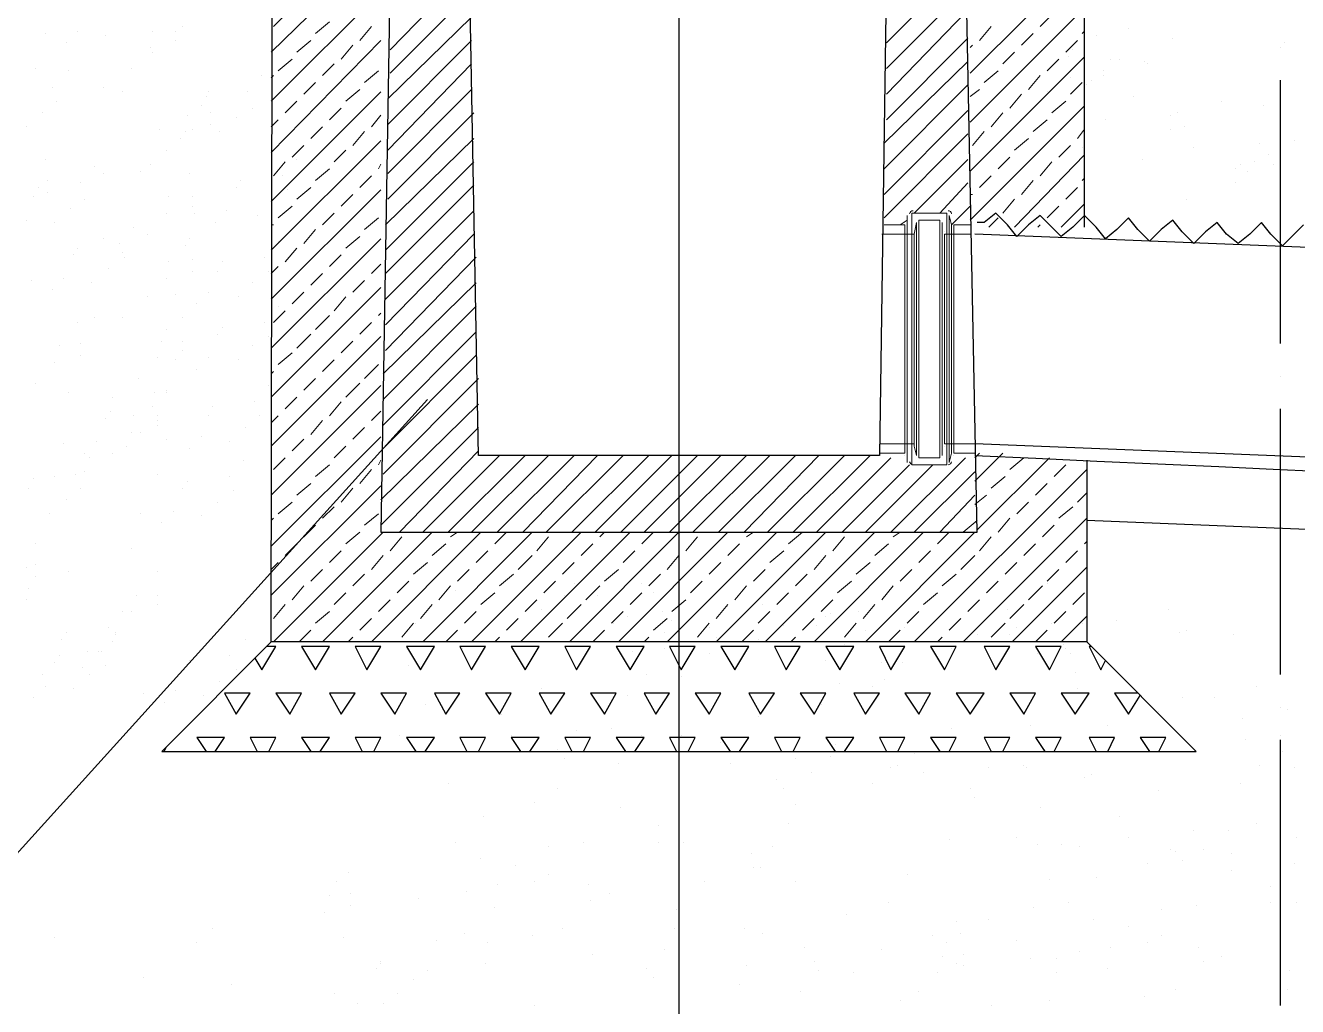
# Model space of a CAD drawing. Header units: millimetres. Extents: x 4241 to 6572, y 870 to 1291.
# Drawn here: x 5157.22 to 5180.34, y 903.83 to 921.65 of the extents above; entities that cross this region are included whole.
import ezdxf

# ---------------------------------------------------------------- set-up
doc = ezdxf.new("R2010")
doc.units = ezdxf.units.MM
for name, color, linetype in [('PDF _0', 7, 'Continuous'), ('PDF _Aquastok Объекты', 7, 'Continuous'), ('PDF _Aquastok Осевая', 1, 'Continuous'), ('PDF _ОВПД_Основная линия', 7, 'Continuous'), ('PDF _Оси', 1, 'Continuous')]:
    doc.layers.add(name, color=color, linetype=linetype)

msp = doc.modelspace()

# ---------------------------------------------------------------- linework, layer by layer
at = {"layer": 'PDF _0', "lineweight": 9}
for points in [[(5160.0819, 921.6288), (5160.0819, 921.6288)], [(5157.5841, 921.5018), (5157.5841, 921.5018)], [(5158.1768, 921.5441), (5158.1768, 921.5441)], [(5158.6848, 921.4595), (5158.6848, 921.4595)], [(5159.5315, 921.5441), (5159.5315, 921.5441)], [(5159.9549, 921.5441), (5159.9549, 921.5441)], [(5159.9549, 921.3748), (5159.9549, 921.3748)], [(5176.6771, 921.4595), (5176.6771, 921.4595)], [(5177.2698, 921.5865), (5177.2698, 921.5865)], [(5178.0741, 921.4171), (5178.0741, 921.4171)], [(5157.9651, 921.3325), (5157.9651, 921.3325)], [(5159.4892, 921.2478), (5159.4892, 921.2478)], [(5159.5315, 921.1631), (5159.5315, 921.1631)], [(5176.2538, 921.2054), (5176.2538, 921.2054)], [(5180.1062, 921.3325), (5180.1062, 921.3325)], [(5176.1691, 921.0784), (5176.1691, 921.0784)], [(5176.9311, 921.0361), (5176.9311, 921.0361)], [(5177.1004, 921.0361), (5177.1004, 921.0361)], [(5177.5661, 920.9938), (5177.5661, 920.9938)], [(5177.6085, 920.9514), (5177.6085, 920.9514)], [(5157.4148, 920.8668), (5157.4148, 920.8668)], [(5158.0075, 920.8244), (5158.0075, 920.8244)], [(5159.1505, 920.8668), (5159.1505, 920.8668)], [(5161.5212, 920.7398), (5161.5212, 920.7398)], [(5176.2114, 920.6974), (5176.2114, 920.6974)], [(5176.8041, 920.8244), (5176.8041, 920.8244)], [(5176.8041, 920.7398), (5176.8041, 920.7398)], [(5157.7111, 920.5281), (5157.7111, 920.5281)], [(5158.6425, 920.5281), (5158.6425, 920.5281)], [(5158.9812, 920.4434), (5158.9812, 920.4434)], [(5160.5475, 920.4434), (5160.5475, 920.4434)], [(5161.2672, 920.4434), (5161.2672, 920.4434)], [(5175.7881, 920.4434), (5175.7881, 920.4434)], [(5175.7881, 920.4434), (5175.7881, 920.4434)], [(5176.5078, 920.5704), (5176.5078, 920.5704)], [(5176.5924, 920.6551), (5176.5924, 920.6551)], [(5157.7958, 920.2741), (5157.7958, 920.2741)], [(5160.5052, 920.3588), (5160.5052, 920.3588)], [(5177.3545, 920.3588), (5177.3545, 920.3588)], [(5178.9632, 920.2741), (5178.9632, 920.2741)], [(5157.5418, 920.0624), (5157.5418, 920.0624)], [(5160.1665, 920.0201), (5160.1665, 920.0201)], [(5160.4205, 920.1894), (5160.4205, 920.1894)], [(5160.5899, 920.0624), (5160.5899, 920.0624)], [(5161.0556, 919.9777), (5161.0556, 919.9777)], [(5161.3519, 920.1471), (5161.3519, 920.1471)], [(5164.0613, 920.1047), (5164.0613, 920.1047)], [(5178.0318, 920.0201), (5178.0318, 920.0201)], [(5178.1588, 920.0624), (5178.1588, 920.0624)], [(5179.7252, 920.1894), (5179.7252, 920.1894)], [(5157.2454, 919.8084), (5157.2454, 919.8084)], [(5159.6585, 919.7661), (5159.6585, 919.7661)], [(5160.2512, 919.7661), (5160.2512, 919.7661)], [(5160.5899, 919.8507), (5160.5899, 919.8507)], [(5176.8464, 919.9354), (5176.8464, 919.9354)], [(5178.0318, 919.7661), (5178.0318, 919.7661)], [(5178.2858, 919.8084), (5178.2858, 919.8084)], [(5160.0395, 919.5967), (5160.0395, 919.5967)], [(5160.1242, 919.7237), (5160.1242, 919.7237)], [(5160.7592, 919.7237), (5160.7592, 919.7237)], [(5179.6405, 919.5121), (5179.6405, 919.5121)], [(5180.2756, 919.5544), (5180.2756, 919.5544)], [(5159.7855, 919.3851), (5159.7855, 919.3851)], [(5176.4231, 919.4274), (5176.4231, 919.4274)], [(5178.4552, 919.4274), (5178.4552, 919.4274)], [(5179.8099, 919.3004), (5179.8099, 919.3004)], [(5157.5841, 919.2157), (5157.5841, 919.2157)], [(5158.4731, 919.0887), (5158.4731, 919.0887)], [(5159.4892, 919.131), (5159.4892, 919.131)], [(5162.1563, 919.2157), (5162.1563, 919.2157)], [(5177.5238, 919.2157), (5177.5238, 919.2157)], [(5179.2172, 919.0464), (5179.2172, 919.0464)], [(5179.3019, 919.131), (5179.3019, 919.131)], [(5179.5559, 919.1734), (5179.5559, 919.1734)], [(5179.8945, 919.131), (5179.8945, 919.131)], [(5157.6264, 918.8347), (5157.6264, 918.8347)], [(5158.6425, 918.9617), (5158.6425, 918.9617)], [(5159.3198, 919.004), (5159.3198, 919.004)], [(5160.2089, 918.9617), (5160.2089, 918.9617)], [(5161.1402, 918.8347), (5161.1402, 918.8347)], [(5161.9023, 918.9194), (5161.9023, 918.9194)], [(5179.4289, 919.004), (5179.4289, 919.004)], [(5157.4571, 918.7077), (5157.4571, 918.7077)], [(5157.6264, 918.623), (5157.6264, 918.623)], [(5158.2191, 918.7924), (5158.2191, 918.7924)], [(5161.0556, 918.7077), (5161.0556, 918.7077)], [(5161.9869, 918.6654), (5161.9869, 918.6654)], [(5179.2172, 918.7924), (5179.2172, 918.7924)], [(5157.3724, 918.5384), (5157.3724, 918.5384)], [(5157.3724, 918.5384), (5157.3724, 918.5384)], [(5158.3038, 918.496), (5158.3038, 918.496)], [(5159.8279, 918.5384), (5159.8279, 918.5384)], [(5160.2512, 918.5384), (5160.2512, 918.5384)], [(5160.2512, 918.369), (5160.2512, 918.369)], [(5161.6906, 918.496), (5161.6906, 918.496)], [(5178.3282, 918.496), (5178.3282, 918.496)], [(5158.0498, 918.3267), (5158.0498, 918.3267)], [(5159.7855, 918.242), (5159.7855, 918.242)], [(5160.2935, 918.242), (5160.2935, 918.242)], [(5160.8862, 918.2843), (5160.8862, 918.2843)], [(5161.4366, 918.1997), (5161.4366, 918.1997)], [(5157.2454, 918.115), (5157.2454, 918.115)], [(5157.7534, 918.0727), (5157.7534, 918.0727)], [(5159.1928, 917.988), (5159.1928, 917.988)], [(5160.6745, 918.0727), (5160.6745, 918.0727)], [(5158.6425, 917.7763), (5158.6425, 917.7763)], [(5158.9388, 917.6917), (5158.9388, 917.6917)], [(5159.4468, 917.861), (5159.4468, 917.861)], [(5160.2089, 917.7763), (5160.2089, 917.7763)], [(5161.8176, 917.734), (5161.8176, 917.734)], [(5158.0921, 917.48), (5158.0921, 917.48)], [(5158.1768, 917.607), (5158.1768, 917.607)], [(5158.9812, 917.5223), (5158.9812, 917.5223)], [(5159.0235, 917.4377), (5159.0235, 917.4377)], [(5160.1242, 917.6493), (5160.1242, 917.6493)], [(5161.5636, 917.4377), (5161.5636, 917.4377)], [(5158.7271, 917.226), (5158.7271, 917.226)], [(5159.8279, 917.353), (5159.8279, 917.353)], [(5160.2512, 917.3953), (5160.2512, 917.3953)], [(5160.8016, 917.353), (5160.8016, 917.353)], [(5157.3301, 917.0143), (5157.3301, 917.0143)], [(5157.9228, 917.0566), (5157.9228, 917.0566)], [(5158.4308, 916.972), (5158.4308, 916.972)], [(5159.7855, 917.0566), (5159.7855, 917.0566)], [(5160.2512, 917.1836), (5160.2512, 917.1836)], [(5160.7169, 917.1836), (5160.7169, 917.1836)], [(5161.3519, 916.972), (5161.3519, 916.972)], [(5161.6482, 917.1836), (5161.6482, 917.1836)], [(5157.7111, 916.845), (5157.7111, 916.845)], [(5159.9549, 916.7603), (5159.9549, 916.7603)], [(5160.5475, 916.8026), (5160.5475, 916.8026)], [(5159.4468, 916.718), (5159.4468, 916.718)], [(5160.3359, 916.591), (5160.3359, 916.591)], [(5161.0979, 916.718), (5161.0979, 916.718)], [(5161.8176, 916.5486), (5161.8176, 916.5486)], [(5158.4731, 916.3369), (5158.4731, 916.3369)], [(5158.9812, 916.3369), (5158.9812, 916.3369)], [(5160.0819, 916.3369), (5160.0819, 916.3369)], [(5158.1768, 916.2523), (5158.1768, 916.2523)], [(5159.7855, 916.1253), (5159.7855, 916.1253)], [(5160.7169, 916.0406), (5160.7169, 916.0406)], [(5160.8016, 916.1676), (5160.8016, 916.1676)], [(5161.5636, 916.2523), (5161.5636, 916.2523)], [(5157.8381, 915.8289), (5157.8381, 915.8289)], [(5158.2191, 915.8713), (5158.2191, 915.8713)], [(5159.7008, 915.9136), (5159.7008, 915.9136)], [(5160.0819, 915.9136), (5160.0819, 915.9136)], [(5161.3519, 915.8289), (5161.3519, 915.8289)], [(5161.6482, 915.9983), (5161.6482, 915.9983)], [(5158.2191, 915.6596), (5158.2191, 915.6596)], [(5159.6162, 915.6173), (5159.6162, 915.6173)], [(5160.0819, 915.7443), (5160.0819, 915.7443)], [(5160.5475, 915.6173), (5160.5475, 915.6173)], [(5157.7534, 915.5326), (5157.7534, 915.5326)], [(5159.9549, 915.5749), (5159.9549, 915.5749)], [(5160.3359, 915.4056), (5160.3359, 915.4056)], [(5161.0979, 915.5749), (5161.0979, 915.5749)], [(5157.4148, 915.1516), (5157.4148, 915.1516)], [(5159.2775, 915.2362), (5159.2775, 915.2362)], [(5158.0075, 914.9822), (5158.0075, 914.9822)], [(5158.0075, 914.9822), (5158.0075, 914.9822)], [(5158.8118, 914.8976), (5158.8118, 914.8976)], [(5159.5738, 914.9822), (5159.5738, 914.9822)], [(5159.5738, 914.9822), (5159.5738, 914.9822)], [(5159.7855, 915.0246), (5159.7855, 915.0246)], [(5159.7855, 914.9822), (5159.7855, 914.9822)], [(5161.6482, 915.1092), (5161.6482, 915.1092)], [(5159.5315, 914.7282), (5159.5315, 914.7282)], [(5160.6322, 914.7282), (5160.6322, 914.7282)], [(5161.3942, 914.8129), (5161.3942, 914.8129)], [(5158.6848, 914.5166), (5158.6848, 914.5166)], [(5158.7695, 914.6436), (5158.7695, 914.6436)], [(5159.1928, 914.5589), (5159.1928, 914.5589)], [(5159.1928, 914.5589), (5159.1928, 914.5589)], [(5159.6162, 914.5589), (5159.6162, 914.5589)], [(5159.6162, 914.5589), (5159.6162, 914.5589)], [(5159.6162, 914.4742), (5159.6162, 914.4742)], [(5160.5475, 914.5589), (5160.5475, 914.5589)], [(5161.4789, 914.5589), (5161.4789, 914.5589)], [(5159.1505, 914.2625), (5159.1505, 914.2625)], [(5159.1505, 914.2625), (5159.1505, 914.2625)], [(5159.3198, 914.2625), (5159.3198, 914.2625)], [(5159.6162, 914.3895), (5159.6162, 914.3895)], [(5159.6162, 914.3895), (5159.6162, 914.3895)], [(5161.2249, 914.3472), (5161.2249, 914.3472)], [(5157.9228, 914.0509), (5157.9228, 914.0509)], [(5158.5155, 914.0932), (5158.5155, 914.0932)], [(5159.0658, 914.0085), (5159.0658, 914.0085)], [(5159.7855, 914.1355), (5159.7855, 914.1355)], [(5160.2089, 913.9662), (5160.2089, 913.9662)], [(5160.4205, 914.1779), (5160.4205, 914.1779)], [(5160.9286, 914.0932), (5160.9286, 914.0932)], [(5158.3038, 913.8815), (5158.3038, 913.8815)], [(5158.3885, 913.7969), (5158.3885, 913.7969)], [(5158.8118, 913.8815), (5158.8118, 913.8815)], [(5158.8118, 913.8815), (5158.8118, 913.8815)], [(5161.1826, 913.7545), (5161.1826, 913.7545)], [(5161.1826, 913.7545), (5161.1826, 913.7545)], [(5158.1345, 913.5005), (5158.1345, 913.5005)], [(5158.3038, 913.5429), (5158.3038, 913.5429)], [(5158.3038, 913.5429), (5158.3038, 913.5429)], [(5159.6162, 913.5005), (5159.6162, 913.5005)], [(5157.3724, 913.4158), (5157.3724, 913.4158)], [(5157.7534, 913.4582), (5157.7534, 913.4582)], [(5160.1665, 913.3735), (5160.1665, 913.3735)], [(5160.1665, 913.3735), (5160.1665, 913.3735)], [(5160.9286, 913.4582), (5160.9286, 913.4582)], [(5160.9286, 913.4582), (5160.9286, 913.4582)], [(5157.2878, 913.2465), (5157.2878, 913.2465)], [(5157.9651, 913.0348), (5157.9651, 913.0348)], [(5158.2191, 913.2465), (5158.2191, 913.2465)], [(5160.0819, 913.2465), (5160.0819, 913.2465)], [(5160.0819, 913.2465), (5160.0819, 913.2465)], [(5161.0132, 913.2042), (5161.0132, 913.2042)], [(5161.0132, 913.2042), (5161.0132, 913.2042)], [(5159.9125, 912.8232), (5159.9125, 912.8232)], [(5159.9125, 912.8232), (5159.9125, 912.8232)], [(5160.7169, 912.9925), (5160.7169, 912.9925)], [(5160.7169, 912.9925), (5160.7169, 912.9925)], [(5157.6688, 912.7808), (5157.6688, 912.7808)], [(5159.3198, 912.7808), (5159.3198, 912.7808)], [(5159.3198, 912.7808), (5159.3198, 912.7808)], [(5159.7008, 912.6115), (5159.7008, 912.6115)], [(5159.7008, 912.6115), (5159.7008, 912.6115)], [(5160.4205, 912.7385), (5160.4205, 912.7385)], [(5160.4205, 912.7385), (5160.4205, 912.7385)], [(5157.4148, 912.2305), (5157.4148, 912.2305)], [(5159.1505, 912.1458), (5159.1505, 912.1458)], [(5159.1505, 912.1458), (5159.1505, 912.1458)], [(5157.2454, 911.8071), (5157.2454, 911.8071)], [(5157.4148, 911.8495), (5157.4148, 911.8495)], [(5158.0075, 911.7225), (5158.0075, 911.7225)], [(5159.6162, 911.7225), (5159.6162, 911.7225)], [(5157.2878, 911.4261), (5157.2878, 911.4261)], [(5157.4148, 911.6378), (5157.4148, 911.6378)], [(5167.1941, 911.5108), (5167.1941, 911.5108)], [(5168.4218, 911.5108), (5168.4218, 911.5108)], [(5175.7881, 911.5108), (5175.7881, 911.5108)], [(5157.2454, 911.2144), (5157.2454, 911.2144)], [(5159.2352, 911.2991), (5159.2352, 911.2991)], [(5159.6162, 911.2991), (5159.6162, 911.2991)], [(5165.035, 911.3838), (5165.035, 911.3838)], [(5167.0248, 911.2991), (5167.0248, 911.2991)], [(5167.6175, 911.2991), (5167.6175, 911.2991)], [(5168.6335, 911.3414), (5168.6335, 911.3414)], [(5173.6713, 911.2144), (5173.6713, 911.2144)], [(5158.9812, 911.0028), (5158.9812, 911.0028)], [(5159.1505, 911.0028), (5159.1505, 911.0028)], [(5159.6162, 911.1298), (5159.6162, 911.1298)], [(5166.6014, 911.0451), (5166.6014, 911.0451)], [(5166.7708, 911.0028), (5166.7708, 911.0028)], [(5168.8028, 911.0028), (5168.8028, 911.0028)], [(5169.9882, 911.0874), (5169.9882, 911.0874)], [(5170.6232, 911.1298), (5170.6232, 911.1298)], [(5171.8509, 910.9604), (5171.8509, 910.9604)], [(5172.359, 911.0028), (5172.359, 911.0028)], [(5175.0684, 911.0451), (5175.0684, 911.0451)], [(5177.9895, 911.0451), (5177.9895, 911.0451)], [(5164.3153, 910.7911), (5164.3153, 910.7911)], [(5165.6701, 910.7911), (5165.6701, 910.7911)], [(5167.9138, 910.7911), (5167.9138, 910.7911)], [(5168.1678, 910.9181), (5168.1678, 910.9181)], [(5168.9722, 910.8334), (5168.9722, 910.8334)], [(5171.0042, 910.7488), (5171.0042, 910.7488)], [(5171.5969, 910.7488), (5171.5969, 910.7488)], [(5171.7663, 910.9181), (5171.7663, 910.9181)], [(5175.8727, 910.7911), (5175.8727, 910.7911)], [(5176.4231, 910.7911), (5176.4231, 910.7911)], [(5177.0581, 910.8334), (5177.0581, 910.8334)], [(5157.8805, 910.4947), (5157.8805, 910.4947)], [(5157.9651, 910.6217), (5157.9651, 910.6217)], [(5158.7271, 910.7064), (5158.7271, 910.7064)], [(5158.8542, 910.6217), (5158.8542, 910.6217)], [(5158.8542, 910.5794), (5158.8542, 910.5794)], [(5161.2249, 910.4947), (5161.2249, 910.4947)], [(5168.8452, 910.6217), (5168.8452, 910.6217)], [(5169.6495, 910.7064), (5169.6495, 910.7064)], [(5169.7765, 910.5371), (5169.7765, 910.5371)], [(5170.5386, 910.4947), (5170.5386, 910.4947)], [(5172.486, 910.6641), (5172.486, 910.6641)], [(5173.2056, 910.7064), (5173.2056, 910.7064)], [(5174.3487, 910.4947), (5174.3487, 910.4947)], [(5174.518, 910.5794), (5174.518, 910.5794)], [(5175.1107, 910.5794), (5175.1107, 910.5794)], [(5175.2377, 910.7064), (5175.2377, 910.7064)], [(5178.2012, 910.6217), (5178.2012, 910.6217)], [(5178.3282, 910.6641), (5178.3282, 910.6641)], [(5179.1749, 910.5794), (5179.1749, 910.5794)], [(5158.3461, 910.2831), (5158.3461, 910.2831)], [(5158.5578, 910.2831), (5158.5578, 910.2831)], [(5158.6001, 910.2831), (5158.6001, 910.2831)], [(5158.8118, 910.4524), (5158.8118, 910.4524)], [(5164.527, 910.3677), (5164.527, 910.3677)], [(5165.162, 910.3254), (5165.162, 910.3254)], [(5168.2525, 910.2831), (5168.2525, 910.2831)], [(5168.8452, 910.3254), (5168.8452, 910.3254)], [(5172.1049, 910.4101), (5172.1049, 910.4101)], [(5174.0523, 910.3254), (5174.0523, 910.3254)], [(5176.0844, 910.4101), (5176.0844, 910.4101)], [(5176.1267, 910.3254), (5176.1267, 910.3254)], [(5157.7534, 910.0714), (5157.7534, 910.0714)], [(5157.7534, 910.0714), (5157.7534, 910.0714)], [(5157.8381, 910.1984), (5157.8381, 910.1984)], [(5160.2089, 910.1137), (5160.2089, 910.1137)], [(5160.9286, 910.1984), (5160.9286, 910.1984)], [(5169.6495, 910.2407), (5169.6495, 910.2407)], [(5171.7663, 910.1137), (5171.7663, 910.1137)], [(5172.7823, 910.0714), (5172.7823, 910.0714)], [(5173.1633, 910.0714), (5173.1633, 910.0714)], [(5175.6187, 910.2407), (5175.6187, 910.2407)], [(5176.2114, 910.2407), (5176.2114, 910.2407)], [(5157.5418, 909.8597), (5157.5418, 909.8597)], [(5158.2615, 909.9867), (5158.2615, 909.9867)], [(5158.3885, 909.8597), (5158.3885, 909.8597)], [(5158.6848, 910.0291), (5158.6848, 910.0291)], [(5160.1242, 909.9867), (5160.1242, 909.9867)], [(5161.0556, 909.9444), (5161.0556, 909.9444)], [(5164.1883, 910.0291), (5164.1883, 910.0291)], [(5168.5065, 909.8597), (5168.5065, 909.8597)], [(5169.1415, 909.8174), (5169.1415, 909.8174)], [(5176.2961, 909.9021), (5176.2961, 909.9021)], [(5157.5841, 909.648), (5157.5841, 909.648)], [(5158.0921, 909.6057), (5158.0921, 909.6057)], [(5160.7592, 909.7327), (5160.7592, 909.7327)], [(5166.6014, 909.6057), (5166.6014, 909.6057)], [(5172.0203, 909.6904), (5172.0203, 909.6904)], [(5172.613, 909.648), (5172.613, 909.648)], [(5172.8246, 909.7751), (5172.8246, 909.7751)], [(5176.3384, 909.6057), (5176.3384, 909.6057)], [(5179.5982, 909.648), (5179.5982, 909.648)], [(5157.3724, 909.4364), (5157.3724, 909.4364)], [(5159.3622, 909.521), (5159.3622, 909.521)], [(5159.7432, 909.3517), (5159.7432, 909.3517)], [(5159.9549, 909.5634), (5159.9549, 909.5634)], [(5160.4629, 909.4787), (5160.4629, 909.4787)], [(5168.1678, 909.4787), (5168.1678, 909.4787)], [(5176.2538, 909.521), (5176.2538, 909.521)], [(5178.2435, 909.4364), (5178.2435, 909.4364)], [(5178.8362, 909.4364), (5178.8362, 909.4364)], [(5164.4847, 909.3094), (5164.4847, 909.3094)], [(5165.8817, 909.14), (5165.8817, 909.14)], [(5171.6816, 909.3094), (5171.6816, 909.3094)], [(5177.8201, 909.1824), (5177.8201, 909.1824)], [(5180.1486, 909.2247), (5180.1486, 909.2247)], [(5159.1505, 908.886), (5159.1505, 908.886)], [(5167.8715, 908.886), (5167.8715, 908.886)], [(5170.5386, 909.0977), (5170.5386, 909.0977)], [(5174.0523, 908.886), (5174.0523, 908.886)], [(5175.4917, 908.9284), (5175.4917, 908.9284)], [(5176.8888, 908.9284), (5176.8888, 908.9284)], [(5179.3442, 909.0554), (5179.3442, 909.0554)], [(5164.019, 908.759), (5164.019, 908.759)], [(5166.0511, 908.759), (5166.0511, 908.759)], [(5167.2364, 908.8437), (5167.2364, 908.8437)], [(5168.4218, 908.759), (5168.4218, 908.759)], [(5169.0145, 908.7167), (5169.0145, 908.7167)], [(5169.1415, 908.759), (5169.1415, 908.759)], [(5179.3865, 908.6743), (5179.3865, 908.6743)], [(5180.0216, 908.759), (5180.0216, 908.759)], [(5165.162, 908.5897), (5165.162, 908.5897)], [(5166.8978, 908.505), (5166.8978, 908.505)], [(5169.8612, 908.632), (5169.8612, 908.632)], [(5171.9356, 908.5897), (5171.9356, 908.5897)], [(5173.375, 908.4203), (5173.375, 908.4203)], [(5175.7457, 908.505), (5175.7457, 908.505)], [(5176.3808, 908.4627), (5176.3808, 908.4627)], [(5180.0639, 908.4627), (5180.0639, 908.4627)], [(5167.0248, 908.3357), (5167.0248, 908.3357)], [(5167.9985, 908.251), (5167.9985, 908.251)], [(5170.0305, 908.251), (5170.0305, 908.251)], [(5171.2159, 908.3357), (5171.2159, 908.3357)], [(5171.8509, 908.378), (5171.8509, 908.378)], [(5173.0786, 908.2087), (5173.0786, 908.2087)], [(5175.3647, 908.2087), (5175.3647, 908.2087)], [(5179.6405, 908.2087), (5179.6405, 908.2087)], [(5169.0992, 908.0393), (5169.0992, 908.0393)], [(5170.8772, 907.9547), (5170.8772, 907.9547)], [(5171.5123, 908.0817), (5171.5123, 908.0817)], [(5172.9516, 908.1663), (5172.9516, 908.1663)], [(5173.5443, 908.0817), (5173.5443, 908.0817)], [(5174.7297, 908.1663), (5174.7297, 908.1663)], [(5175.4071, 908.1663), (5175.4071, 908.1663)], [(5176.4654, 907.997), (5176.4654, 907.997)], [(5176.5924, 908.0393), (5176.5924, 908.0393)], [(5180.2756, 908.1663), (5180.2756, 908.1663)], [(5164.908, 907.87), (5164.908, 907.87)], [(5166.8978, 907.7853), (5166.8978, 907.7853)], [(5171.0042, 907.7853), (5171.0042, 907.7853)], [(5172.613, 907.87), (5172.613, 907.87)], [(5174.391, 907.7853), (5174.391, 907.7853)], [(5177.8201, 907.743), (5177.8201, 907.743)], [(5179.3019, 907.87), (5179.3019, 907.87)], [(5166.4744, 907.5313), (5166.4744, 907.5313)], [(5166.4744, 907.5313), (5166.4744, 907.5313)], [(5171.2159, 907.489), (5171.2159, 907.489)], [(5174.4757, 907.616), (5174.4757, 907.616)], [(5165.543, 907.2773), (5165.543, 907.2773)], [(5168.0408, 907.4466), (5168.0408, 907.4466)], [(5175.6611, 907.4466), (5175.6611, 907.4466)], [(5177.1004, 907.2773), (5177.1004, 907.2773)], [(5168.7182, 907.108), (5168.7182, 907.108)], [(5171.0889, 907.1503), (5171.0889, 907.1503)], [(5179.5982, 907.1503), (5179.5982, 907.1503)], [(5165.035, 906.8116), (5165.035, 906.8116)], [(5167.3634, 906.8116), (5167.3634, 906.8116)], [(5168.7182, 906.8116), (5168.7182, 906.8116)], [(5169.1838, 906.8116), (5169.1838, 906.8116)], [(5174.01, 906.854), (5174.01, 906.854)], [(5175.2377, 906.8963), (5175.2377, 906.8963)], [(5177.2698, 906.8963), (5177.2698, 906.8963)], [(5178.4552, 907.0233), (5178.4552, 907.0233)], [(5179.0902, 907.0233), (5179.0902, 907.0233)], [(5180.3179, 906.8963), (5180.3179, 906.8963)], [(5166.7284, 906.7269), (5166.7284, 906.7269)], [(5170.4116, 906.5999), (5170.4116, 906.5999)], [(5170.7926, 906.7269), (5170.7926, 906.7269)], [(5175.6187, 906.7693), (5175.6187, 906.7693)], [(5176.0421, 906.7693), (5176.0421, 906.7693)], [(5176.3808, 906.7269), (5176.3808, 906.7269)], [(5178.0318, 906.6846), (5178.0318, 906.6846)], [(5178.1165, 906.6423), (5178.1165, 906.6423)], [(5178.6245, 906.6846), (5178.6245, 906.6846)], [(5179.1325, 906.5999), (5179.1325, 906.5999)], [(5165.5007, 906.5153), (5165.5007, 906.5153)], [(5166.1357, 906.3883), (5166.1357, 906.3883)], [(5170.4539, 906.3459), (5170.4539, 906.3459)], [(5170.5809, 906.3459), (5170.5809, 906.3459)], [(5177.6085, 906.4306), (5177.6085, 906.4306)], [(5177.6085, 906.4306), (5177.6085, 906.4306)], [(5178.2435, 906.4729), (5178.2435, 906.4729)], [(5180.2756, 906.4306), (5180.2756, 906.4306)], [(5163.0876, 906.2613), (5163.0876, 906.2613)], [(5166.7284, 906.2189), (5166.7284, 906.2189)], [(5173.248, 906.2189), (5173.248, 906.2189)], [(5175.8304, 906.1343), (5175.8304, 906.1343)], [(5176.6771, 906.1766), (5176.6771, 906.1766)], [(5179.1325, 906.3036), (5179.1325, 906.3036)], [(5162.876, 906.0919), (5162.876, 906.0919)], [(5163.13, 905.8803), (5163.13, 905.8803)], [(5165.2467, 905.9226), (5165.2467, 905.9226)], [(5165.7971, 906.0496), (5165.7971, 906.0496)], [(5166.4744, 906.0919), (5166.4744, 906.0919)], [(5167.4481, 906.0496), (5167.4481, 906.0496)], [(5167.8291, 905.8803), (5167.8291, 905.8803)], [(5169.5649, 906.0919), (5169.5649, 906.0919)], [(5171.2159, 906.0919), (5171.2159, 906.0919)], [(5171.2159, 906.0919), (5171.2159, 906.0919)], [(5179.8522, 906.0073), (5179.8522, 906.0073)], [(5162.749, 905.8379), (5162.749, 905.8379)], [(5163.13, 905.6686), (5163.13, 905.6686)], [(5164.3577, 905.7956), (5164.3577, 905.7956)], [(5167.4904, 905.7532), (5167.4904, 905.7532)], [(5172.9093, 905.7109), (5172.9093, 905.7109)], [(5176.1691, 905.7109), (5176.1691, 905.7109)], [(5178.4975, 905.6686), (5178.4975, 905.6686)], [(5179.8522, 905.7109), (5179.8522, 905.7109)], [(5180.3179, 905.7109), (5180.3179, 905.7109)], [(5162.6643, 905.5416), (5162.6643, 905.5416)], [(5165.7547, 905.6262), (5165.7547, 905.6262)], [(5169.0568, 905.5839), (5169.0568, 905.5839)], [(5172.1473, 905.4992), (5172.1473, 905.4992)], [(5174.7297, 905.4146), (5174.7297, 905.4146)], [(5175.5341, 905.6262), (5175.5341, 905.6262)], [(5176.6348, 905.4146), (5176.6348, 905.4146)], [(5177.8625, 905.5839), (5177.8625, 905.5839)], [(5160.6322, 905.2452), (5160.6322, 905.2452)], [(5166.9824, 905.2452), (5166.9824, 905.2452)], [(5169.0145, 905.2452), (5169.0145, 905.2452)], [(5169.0145, 905.2452), (5169.0145, 905.2452)], [(5170.2845, 905.2452), (5170.2845, 905.2452)], [(5174.137, 905.3722), (5174.137, 905.3722)], [(5177.2698, 905.2876), (5177.2698, 905.2876)], [(5157.7534, 905.0759), (5157.7534, 905.0759)], [(5160.3359, 904.9912), (5160.3359, 904.9912)], [(5163.003, 905.0759), (5163.003, 905.0759)], [(5164.6964, 905.0336), (5164.6964, 905.0336)], [(5165.2044, 905.1606), (5165.2044, 905.1606)], [(5165.6277, 904.9912), (5165.6277, 904.9912)], [(5166.4321, 905.1182), (5166.4321, 905.1182)], [(5170.6232, 905.1606), (5170.6232, 905.1606)], [(5173.7137, 905.1182), (5173.7137, 905.1182)], [(5173.9677, 904.9912), (5173.9677, 904.9912)], [(5174.2217, 905.1606), (5174.2217, 905.1606)], [(5175.2377, 905.0336), (5175.2377, 905.0336)], [(5177.6085, 904.9912), (5177.6085, 904.9912)], [(5177.8625, 905.1182), (5177.8625, 905.1182)], [(5167.5328, 904.7795), (5167.5328, 904.7795)], [(5168.8452, 904.8642), (5168.8452, 904.8642)], [(5171.3853, 904.9066), (5171.3853, 904.9066)], [(5172.7823, 904.8642), (5172.7823, 904.8642)], [(5173.883, 904.7372), (5173.883, 904.7372)], [(5174.264, 904.7795), (5174.264, 904.7795)], [(5176.3808, 904.8219), (5176.3808, 904.8219)], [(5176.9311, 904.9066), (5176.9311, 904.9066)], [(5178.5398, 904.9066), (5178.5398, 904.9066)], [(5178.9632, 904.7372), (5178.9632, 904.7372)], [(5163.5956, 904.5255), (5163.5956, 904.5255)], [(5163.6803, 904.6525), (5163.6803, 904.6525)], [(5163.6803, 904.6102), (5163.6803, 904.6102)], [(5164.527, 904.4832), (5164.527, 904.4832)], [(5165.5854, 904.6102), (5165.5854, 904.6102)], [(5168.5065, 904.5255), (5168.5065, 904.5255)], [(5170.3269, 904.5679), (5170.3269, 904.5679)], [(5171.5546, 904.6525), (5171.5546, 904.6525)], [(5171.6393, 904.4832), (5171.6393, 904.4832)], [(5174.137, 904.6102), (5174.137, 904.6102)], [(5174.264, 904.5679), (5174.264, 904.5679)], [(5175.4917, 904.6949), (5175.4917, 904.6949)], [(5175.9574, 904.6949), (5175.9574, 904.6949)], [(5176.8888, 904.5255), (5176.8888, 904.5255)], [(5178.6245, 904.6525), (5178.6245, 904.6525)], [(5180.1909, 904.4832), (5180.1909, 904.4832)], [(5159.3622, 904.3562), (5159.3622, 904.3562)], [(5164.273, 904.3139), (5164.273, 904.3139)], [(5168.6335, 904.3562), (5168.6335, 904.3562)], [(5172.2743, 904.4409), (5172.2743, 904.4409)], [(5173.7983, 904.4409), (5173.7983, 904.4409)], [(5175.9574, 904.4409), (5175.9574, 904.4409)], [(5160.9709, 904.2292), (5160.9709, 904.2292)], [(5162.8336, 904.0599), (5162.8336, 904.0599)], [(5163.9767, 904.0599), (5163.9767, 904.0599)], [(5170.1999, 904.2292), (5170.1999, 904.2292)], [(5171.3006, 904.1022), (5171.3006, 904.1022)], [(5173.4597, 904.1022), (5173.4597, 904.1022)], [(5178.1165, 904.1445), (5178.1165, 904.1445)], [(5180.1486, 904.1445), (5180.1486, 904.1445)], [(5163.257, 903.8905), (5163.257, 903.8905)], [(5163.7227, 903.8905), (5163.7227, 903.8905)], [(5166.4744, 903.8482), (5166.4744, 903.8482)], [(5173.121, 903.9329), (5173.121, 903.9329)], [(5174.772, 903.8482), (5174.772, 903.8482)], [(5175.8304, 903.9329), (5175.8304, 903.9329)], [(5177.5661, 904.0175), (5177.5661, 904.0175)]]:
    msp.add_lwpolyline(points, dxfattribs=at)
at = {"layer": 'PDF _0', "lineweight": 25}
for points in [[(5113.5136, 905.0759), (5155.679, 905.0759), (5164.527, 914.8552)], [(5161.3942, 910.1561), (5161.5212, 909.9444), (5161.7753, 910.3677), (5161.6059, 910.3677)], [(5176.5924, 910.3677), (5176.5501, 910.3677), (5176.7618, 909.9444), (5176.8464, 910.1137)], [(5177.4391, 909.521), (5177.0158, 909.521), (5177.2698, 909.14), (5177.4815, 909.4787)], [(5160.6745, 908.4627), (5160.8439, 908.7167), (5160.3359, 908.7167), (5160.5052, 908.4627)], [(5161.6482, 908.4627), (5161.7753, 908.7167), (5161.3096, 908.7167), (5161.4366, 908.4627)], [(5162.5796, 908.4627), (5162.749, 908.7167), (5162.2409, 908.7167), (5162.4103, 908.4627)], [(5163.5533, 908.4627), (5163.6803, 908.7167), (5163.2146, 908.7167), (5163.3416, 908.4627)], [(5164.4847, 908.4627), (5164.654, 908.7167), (5164.146, 908.7167), (5164.3153, 908.4627)], [(5165.4584, 908.4627), (5165.5854, 908.7167), (5165.1197, 908.7167), (5165.2467, 908.4627)], [(5166.3897, 908.4627), (5166.5591, 908.7167), (5166.0511, 908.7167), (5166.2204, 908.4627)], [(5167.3634, 908.4627), (5167.4904, 908.7167), (5167.0248, 908.7167), (5167.1518, 908.4627)], [(5168.2948, 908.4627), (5168.4642, 908.7167), (5167.9561, 908.7167), (5168.1255, 908.4627)], [(5169.2685, 908.4627), (5169.3955, 908.7167), (5168.9298, 908.7167), (5169.0568, 908.4627)], [(5170.1999, 908.4627), (5170.3692, 908.7167), (5169.8612, 908.7167), (5170.0305, 908.4627)], [(5171.1736, 908.4627), (5171.3006, 908.7167), (5170.8349, 908.7167), (5170.9619, 908.4627)], [(5172.1049, 908.4627), (5172.2743, 908.7167), (5171.7663, 908.7167), (5171.9356, 908.4627)], [(5173.0786, 908.4627), (5173.2056, 908.7167), (5172.74, 908.7167), (5172.867, 908.4627)], [(5174.01, 908.4627), (5174.137, 908.7167), (5173.6713, 908.7167), (5173.8407, 908.4627)], [(5174.9837, 908.4627), (5175.1107, 908.7167), (5174.645, 908.7167), (5174.772, 908.4627)], [(5175.9151, 908.4627), (5176.0421, 908.7167), (5175.5764, 908.7167), (5175.7457, 908.4627)], [(5176.8888, 908.4627), (5177.0158, 908.7167), (5176.5501, 908.7167), (5176.6771, 908.4627)], [(5177.8201, 908.4627), (5177.9471, 908.7167), (5177.4815, 908.7167), (5177.6508, 908.4627)], [(5159.7432, 908.4627), (5159.7855, 908.5473)]]:
    msp.add_lwpolyline(points, dxfattribs=at)
for points in [[(5162.749, 910.3677), (5162.2409, 910.3677), (5162.4949, 909.9444)], [(5163.6803, 910.3677), (5163.2146, 910.3677), (5163.4263, 909.9444)], [(5164.654, 910.3677), (5164.146, 910.3677), (5164.4, 909.9444)], [(5165.5854, 910.3677), (5165.1197, 910.3677), (5165.3314, 909.9444)], [(5166.5591, 910.3677), (5166.0511, 910.3677), (5166.3051, 909.9444)], [(5167.4904, 910.3677), (5167.0248, 910.3677), (5167.2364, 909.9444)], [(5168.4642, 910.3677), (5167.9561, 910.3677), (5168.2101, 909.9444)], [(5169.3955, 910.3677), (5168.9298, 910.3677), (5169.1415, 909.9444)], [(5170.3692, 910.3677), (5169.8612, 910.3677), (5170.1152, 909.9444)], [(5171.3006, 910.3677), (5170.8349, 910.3677), (5171.0466, 909.9444)], [(5172.2743, 910.3677), (5171.7663, 910.3677), (5172.0203, 909.9444)], [(5173.2056, 910.3677), (5172.74, 910.3677), (5172.9516, 909.9444)], [(5174.137, 910.3677), (5173.6713, 910.3677), (5173.9253, 909.9444)], [(5175.1107, 910.3677), (5174.645, 910.3677), (5174.8567, 909.9444)], [(5176.0421, 910.3677), (5175.5764, 910.3677), (5175.8304, 909.9444)], [(5161.3096, 909.521), (5160.8439, 909.521), (5161.0556, 909.14)], [(5162.2409, 909.521), (5161.7753, 909.521), (5162.0293, 909.14)], [(5163.2146, 909.521), (5162.749, 909.521), (5162.9606, 909.14)], [(5164.146, 909.521), (5163.6803, 909.521), (5163.9343, 909.14)], [(5165.1197, 909.521), (5164.654, 909.521), (5164.8657, 909.14)], [(5166.0511, 909.521), (5165.5854, 909.521), (5165.8394, 909.14)], [(5167.0248, 909.521), (5166.5591, 909.521), (5166.7708, 909.14)], [(5167.9561, 909.521), (5167.4904, 909.521), (5167.7445, 909.14)], [(5168.9298, 909.521), (5168.4642, 909.521), (5168.6758, 909.14)], [(5169.8612, 909.521), (5169.3955, 909.521), (5169.6495, 909.14)], [(5170.8349, 909.521), (5170.3692, 909.521), (5170.5809, 909.14)], [(5171.7663, 909.521), (5171.3006, 909.521), (5171.5546, 909.14)], [(5172.74, 909.521), (5172.2743, 909.521), (5172.486, 909.14)], [(5173.6713, 909.521), (5173.2056, 909.521), (5173.4597, 909.14)], [(5174.645, 909.521), (5174.137, 909.521), (5174.391, 909.14)], [(5175.5764, 909.521), (5175.1107, 909.521), (5175.3647, 909.14)], [(5176.5501, 909.521), (5176.0421, 909.521), (5176.2961, 909.14)]]:
    msp.add_lwpolyline(points, close=True, dxfattribs=at)
at = {"layer": 'PDF _Aquastok Объекты', "lineweight": 20}
for points in [[(5161.6906, 921.1631), (5163.7227, 923.1529)], [(5172.867, 921.3325), (5174.3064, 922.7718)], [(5174.391, 920.7821), (5176.4654, 922.8565)], [(5163.8497, 921.2054), (5165.289, 922.6872)], [(5172.867, 920.8668), (5174.3064, 922.3062)], [(5161.6906, 920.2741), (5163.6803, 922.2638)], [(5163.8497, 920.7821), (5165.3314, 922.2638)], [(5161.7329, 921.6288), (5161.9446, 921.8405)], [(5172.867, 920.4011), (5174.3064, 921.8828)], [(5174.391, 919.8931), (5176.4654, 921.9675)], [(5175.6611, 921.6288), (5175.8727, 921.8405)], [(5162.4949, 921.5018), (5162.749, 921.7135)], [(5163.2993, 921.3748), (5163.511, 921.6288)], [(5163.8073, 920.3164), (5165.3314, 921.7981)], [(5174.5604, 921.3748), (5174.772, 921.6288)], [(5161.6906, 919.3427), (5163.6803, 921.3748)], [(5162.1563, 921.1631), (5162.4103, 921.3748)], [(5163.8073, 919.8507), (5165.3314, 921.3748)], [(5172.867, 919.9354), (5174.3487, 921.4171)], [(5175.3224, 921.2901), (5175.5341, 921.5018)], [(5176.1267, 921.1631), (5176.3384, 921.3748)], [(5176.4231, 921.5018), (5176.4654, 921.5441)], [(5162.9606, 921.0361), (5163.1723, 921.2901)], [(5174.391, 921.2478), (5174.4334, 921.2901)], [(5174.9837, 920.9514), (5175.1954, 921.1631)], [(5161.8176, 920.8244), (5162.0716, 921.0361)], [(5162.6219, 920.7398), (5162.8336, 920.9514)], [(5163.8073, 919.3851), (5165.3314, 920.9514)], [(5172.8246, 919.5121), (5174.3487, 920.9938)], [(5174.391, 919.004), (5176.4654, 921.0784)], [(5175.7881, 920.8244), (5175.9997, 921.0361)], [(5161.6906, 920.6974), (5161.7329, 920.7398)], [(5163.384, 920.6128), (5163.638, 920.8244)], [(5174.645, 920.6128), (5174.899, 920.8244)], [(5175.4494, 920.4858), (5175.6611, 920.7398)], [(5161.6906, 918.4537), (5163.6803, 920.4434)], [(5162.2833, 920.4011), (5162.4949, 920.6128)], [(5163.0453, 920.2741), (5163.2993, 920.4858)], [(5163.8073, 918.9617), (5165.3314, 920.4858)], [(5172.8246, 919.0464), (5174.3487, 920.5704)], [(5174.391, 920.3588), (5174.5604, 920.4858)], [(5176.2114, 920.4011), (5176.4231, 920.6128)], [(5161.9446, 920.0624), (5162.1563, 920.2741)], [(5175.1107, 920.1471), (5175.3224, 920.4011)], [(5175.8727, 920.0624), (5176.1267, 920.2741)], [(5162.749, 919.9354), (5162.9606, 920.1471)], [(5163.511, 919.8084), (5163.6803, 920.0201)], [(5163.8073, 918.496), (5165.3737, 920.0624)], [(5172.8246, 918.5807), (5174.3487, 920.1047)], [(5174.391, 918.115), (5176.4654, 920.1894)], [(5174.772, 919.8084), (5174.9837, 920.0624)], [(5161.6906, 919.8084), (5161.8176, 919.9354)], [(5162.4103, 919.5967), (5162.6219, 919.8084)], [(5175.5341, 919.7237), (5175.7881, 919.9354)], [(5176.3384, 919.5967), (5176.4654, 919.7661)], [(5161.6906, 917.5647), (5163.6803, 919.5544)], [(5163.1723, 919.4697), (5163.384, 919.7237)], [(5163.765, 918.0303), (5165.3737, 919.5967)], [(5172.8246, 918.1573), (5174.3487, 919.6814)], [(5174.4334, 919.4697), (5174.645, 919.7237)], [(5175.1954, 919.3851), (5175.4494, 919.5967)], [(5162.0716, 919.258), (5162.2833, 919.4697)], [(5162.8336, 919.1734), (5163.0453, 919.3851)], [(5175.1954, 917.988), (5176.4654, 919.3004)], [(5175.9997, 919.258), (5176.2114, 919.4697)], [(5161.7329, 918.9194), (5161.9446, 919.1734)], [(5162.4949, 918.8347), (5162.749, 919.0464)], [(5163.638, 919.0464), (5163.6803, 919.131)], [(5163.765, 917.5647), (5165.3737, 919.1734)], [(5173.375, 918.242), (5174.3487, 919.2157)], [(5174.899, 919.0464), (5175.1107, 919.258)], [(5175.6611, 918.9194), (5175.8727, 919.1734)], [(5163.2993, 918.7077), (5163.511, 918.9194)], [(5174.5604, 918.7077), (5174.772, 918.9194)], [(5175.3224, 918.5807), (5175.5341, 918.8347)], [(5176.4231, 918.8347), (5176.4654, 918.877)], [(5161.6906, 916.6756), (5163.6803, 918.6654)], [(5162.1563, 918.496), (5162.4103, 918.7077)], [(5163.765, 917.1413), (5165.3737, 918.75)], [(5173.8407, 918.242), (5174.3487, 918.7924)], [(5176.1267, 918.496), (5176.3384, 918.7077)], [(5161.8176, 918.1573), (5162.0716, 918.369)], [(5162.9606, 918.369), (5163.1723, 918.5807)], [(5174.0523, 918.0303), (5174.0523, 913.8815), (5174.0523, 918.0303), (5174.391, 918.369)], [(5174.391, 918.5807), (5174.4334, 918.5807)], [(5174.9837, 918.242), (5175.1954, 918.496)], [(5175.7881, 918.1573), (5175.9997, 918.369)], [(5176.0421, 917.988), (5176.4654, 918.4114)], [(5162.6219, 918.0303), (5162.8336, 918.242)], [(5163.384, 917.9457), (5163.638, 918.1573)], [(5163.765, 916.6756), (5165.3737, 918.2843)], [(5173.248, 918.0303), (5173.248, 918.1997), (5173.248, 918.0303)], [(5173.3327, 918.242), (5173.9677, 918.242), (5173.3327, 918.242)], [(5174.01, 918.1997), (5174.0523, 918.0303), (5174.01, 918.1997)], [(5174.7297, 917.988), (5174.899, 918.1573)], [(5161.6906, 918.0303), (5161.7329, 918.0303)], [(5162.2833, 917.6917), (5162.4949, 917.9457)], [(5172.7823, 917.861), (5173.375, 917.861), (5173.4173, 918.0727), (5173.4173, 913.8392), (5173.375, 914.0085), (5173.375, 917.861)], [(5172.8246, 918.0303), (5173.2056, 918.0303), (5172.8246, 918.0303)], [(5173.121, 918.0303), (5173.248, 918.115)], [(5173.2056, 918.0727), (5173.2056, 918.0727)], [(5173.375, 917.9033), (5173.375, 917.9033)], [(5173.4597, 918.0727), (5173.4597, 918.0727)], [(5173.8407, 918.0727), (5173.8407, 918.0727)], [(5173.9253, 917.9033), (5173.9253, 917.9033)], [(5174.0947, 918.0727), (5174.0947, 918.0727)], [(5174.0947, 918.0303), (5174.0947, 913.8815), (5174.0947, 918.0303), (5174.391, 918.0303)], [(5175.6187, 917.988), (5175.6611, 918.0303)], [(5161.6906, 915.7866), (5163.6803, 917.7763)], [(5163.0453, 917.607), (5163.2993, 917.8187)], [(5163.765, 916.2099), (5165.3737, 917.861)], [(5174.4757, 914.0509), (5173.9253, 914.0509), (5173.9253, 917.861), (5174.391, 917.861)], [(5161.9446, 917.353), (5162.1563, 917.607)], [(5162.749, 917.2683), (5162.9606, 917.48)], [(5163.765, 915.7443), (5165.416, 917.4377)], [(5161.6906, 917.1413), (5161.8176, 917.2683)], [(5163.511, 917.1413), (5163.6803, 917.3106)], [(5162.4103, 916.9296), (5162.6219, 917.1413)], [(5163.1723, 916.8026), (5163.384, 917.0143)], [(5163.7227, 915.3209), (5165.416, 916.972)], [(5161.6906, 914.8976), (5163.6803, 916.8873)], [(5162.0716, 916.591), (5162.2833, 916.8026)], [(5162.8336, 916.464), (5163.0453, 916.718)], [(5163.7227, 914.8552), (5165.416, 916.5486)], [(5161.7329, 916.2523), (5161.9446, 916.464)], [(5162.4949, 916.1253), (5162.749, 916.3793)], [(5163.638, 916.3793), (5163.6803, 916.4216)], [(5162.1563, 915.7866), (5162.4103, 916.0406)], [(5163.2993, 916.0406), (5163.511, 916.2523)], [(5163.7227, 914.3895), (5165.416, 916.0829)], [(5161.6906, 914.0085), (5163.6803, 915.9983)], [(5162.9606, 915.7019), (5163.1723, 915.9136)], [(5161.8176, 915.4903), (5162.0716, 915.7019)], [(5163.7227, 913.9662), (5165.416, 915.6596)], [(5161.6906, 915.3209), (5161.7329, 915.3632)], [(5162.6219, 915.3632), (5162.8336, 915.5749)], [(5163.384, 915.2362), (5163.638, 915.4903)], [(5162.2833, 915.0246), (5162.4949, 915.2362)], [(5163.0453, 914.8976), (5163.2993, 915.1516)], [(5163.7227, 913.5005), (5165.4584, 915.2362)], [(5161.6906, 913.1195), (5163.6803, 915.1092)], [(5161.9446, 914.6859), (5162.1563, 914.8976)], [(5162.749, 914.5589), (5162.9606, 914.8129)], [(5163.6803, 913.0348), (5165.4584, 914.7706)], [(5161.6906, 914.4319), (5161.8176, 914.5589)], [(5162.4103, 914.2202), (5162.6219, 914.4742)], [(5163.511, 914.4742), (5163.6803, 914.6436)], [(5163.1723, 914.1355), (5163.384, 914.3472)], [(5163.6803, 912.5692), (5165.4584, 914.3472)], [(5161.6906, 912.1881), (5163.6803, 914.1779)], [(5162.0716, 913.9239), (5162.2833, 914.1355)], [(5162.8336, 913.7969), (5163.0453, 914.0085)], [(5173.375, 914.0509), (5172.74, 914.0509)], [(5173.375, 914.0085), (5173.375, 914.0085)], [(5173.9253, 914.0085), (5173.9253, 914.0085)], [(5161.7329, 913.5852), (5161.9446, 913.7969)], [(5163.638, 913.6699), (5163.6803, 913.7545)], [(5164.019, 912.4421), (5165.4584, 913.9239)], [(5164.4423, 912.4421), (5165.8394, 913.8392)], [(5164.908, 912.4421), (5166.3051, 913.8392)], [(5165.3314, 912.4421), (5166.7284, 913.8392)], [(5165.7971, 912.4421), (5167.1941, 913.8392)], [(5166.2627, 912.4421), (5167.6175, 913.8392)], [(5166.6861, 912.4421), (5168.0831, 913.8392)], [(5167.1518, 912.4421), (5168.5488, 913.8392)], [(5167.5751, 912.4421), (5168.9722, 913.8392)], [(5168.0408, 912.4421), (5169.4379, 913.8392)], [(5168.4642, 912.4421), (5169.8612, 913.8392)], [(5168.9298, 912.4421), (5170.3269, 913.8392)], [(5169.3532, 912.4421), (5170.7502, 913.8392)], [(5169.8189, 912.4421), (5171.2159, 913.8392)], [(5170.2845, 912.4421), (5171.6393, 913.8392)], [(5170.7079, 912.4421), (5172.1049, 913.8392)], [(5171.1736, 912.4421), (5172.5706, 913.8392)], [(5171.5969, 912.4421), (5172.9516, 913.7969)], [(5173.2056, 913.8815), (5172.74, 913.8815)], [(5172.9516, 912.4421), (5174.3064, 913.7969)], [(5173.2056, 913.8392), (5173.2056, 913.8392)], [(5173.248, 913.7122), (5173.248, 913.8815)], [(5173.4597, 913.8392), (5173.4597, 913.8392)], [(5173.8407, 913.8392), (5173.8407, 913.8392)], [(5174.0523, 913.8815), (5174.01, 913.7122)], [(5174.4757, 913.8815), (5174.0947, 913.8815)], [(5174.0947, 913.8392), (5174.0947, 913.8392)], [(5174.4757, 913.3735), (5174.9837, 913.8815)], [(5174.4757, 913.7969), (5174.5604, 913.8815)], [(5174.518, 912.4845), (5175.8304, 913.7969)], [(5175.1107, 913.5852), (5175.3647, 913.7969)], [(5162.4949, 913.4582), (5162.749, 913.6699)], [(5163.2993, 913.3312), (5163.511, 913.5852)], [(5172.0626, 912.4421), (5173.2903, 913.6699)], [(5172.486, 912.4421), (5173.7137, 913.6699)], [(5173.9677, 913.6699), (5173.3327, 913.6699)], [(5173.375, 910.4524), (5176.5078, 913.5852)], [(5173.375, 912.4421), (5174.4757, 913.5429)], [(5175.9151, 913.4582), (5176.1267, 913.6699)], [(5161.6906, 911.2991), (5163.6803, 913.2888)], [(5162.1563, 913.1195), (5162.4103, 913.3312)], [(5174.772, 913.2465), (5175.026, 913.4582)], [(5175.5764, 913.1195), (5175.7881, 913.3312)], [(5162.9606, 912.9925), (5163.1723, 913.2465)], [(5173.8407, 912.4421), (5174.4757, 913.1195)], [(5174.4757, 912.9502), (5174.6874, 913.1195)], [(5176.3384, 912.9925), (5176.5078, 913.1618)], [(5161.8176, 912.7808), (5162.0716, 912.9925)], [(5162.6219, 912.6962), (5162.8336, 912.9078)], [(5175.2377, 912.7808), (5175.4494, 912.9925)], [(5175.9997, 912.6962), (5176.2538, 912.9078)], [(5161.6906, 912.6538), (5161.7329, 912.6962)], [(5163.384, 912.5692), (5163.638, 912.7808)], [(5174.264, 910.4524), (5176.5078, 912.6962)], [(5174.264, 912.4421), (5174.518, 912.6538)], [(5174.899, 912.4421), (5175.1107, 912.6962)], [(5161.7329, 910.4524), (5163.7227, 912.4421)], [(5162.2833, 912.3575), (5162.4949, 912.5692)], [(5162.6219, 910.4524), (5164.6117, 912.4421)], [(5163.0453, 912.2305), (5163.2993, 912.4421)], [(5163.511, 910.4524), (5165.5007, 912.4421)], [(5163.6803, 912.4421), (5174.518, 912.4421)], [(5163.8497, 912.1035), (5164.0613, 912.3575)], [(5164.4423, 910.4524), (5166.4321, 912.4421)], [(5164.9504, 912.3575), (5165.0774, 912.4421)], [(5165.3314, 910.4524), (5167.3211, 912.4421)], [(5165.7547, 912.2305), (5165.9664, 912.4421)], [(5166.2204, 910.4524), (5168.2101, 912.4421)], [(5166.5167, 912.1035), (5166.7284, 912.3575)], [(5166.8554, 912.4421), (5166.8554, 912.4421)], [(5167.1094, 910.4524), (5169.0992, 912.4421)], [(5167.6598, 912.3575), (5167.7445, 912.4421)], [(5167.9985, 910.4524), (5169.9882, 912.4421)], [(5168.4218, 912.2305), (5168.6335, 912.4421)], [(5168.8875, 910.4524), (5170.8772, 912.4421)], [(5169.2262, 912.1035), (5169.4379, 912.3575)], [(5169.7765, 910.4524), (5171.7663, 912.4421)], [(5170.3269, 912.3575), (5170.4539, 912.4421)], [(5170.6656, 910.4524), (5172.6553, 912.4421)], [(5171.0889, 912.2305), (5171.3429, 912.4421)], [(5171.5546, 910.4524), (5173.5443, 912.4421)], [(5171.8933, 912.1035), (5172.1049, 912.3575)], [(5172.2319, 912.4421), (5172.2319, 912.4421)], [(5172.486, 910.4524), (5174.4757, 912.4421)], [(5172.994, 912.3575), (5173.121, 912.4421)], [(5173.7983, 912.2305), (5174.01, 912.4421)], [(5174.5604, 912.1035), (5174.772, 912.3575)], [(5175.7034, 912.3575), (5175.9151, 912.5692)], [(5161.9446, 912.0188), (5162.1563, 912.2305)], [(5164.6117, 912.0188), (5164.8657, 912.2305)], [(5167.3211, 912.0188), (5167.5328, 912.2305)], [(5169.9882, 912.0188), (5170.1999, 912.2305)], [(5172.6553, 912.0188), (5172.9093, 912.2305)], [(5175.3647, 912.0188), (5175.5764, 912.2305)], [(5176.4654, 912.2305), (5176.5078, 912.2728)], [(5161.6906, 911.7648), (5161.8176, 911.8918)], [(5162.749, 911.8918), (5162.9606, 912.1035)], [(5163.511, 911.7648), (5163.7227, 912.0188)], [(5164.273, 911.6801), (5164.527, 911.8918)], [(5165.416, 911.8918), (5165.6277, 912.1035)], [(5166.1781, 911.7648), (5166.4321, 912.0188)], [(5166.9824, 911.6801), (5167.1941, 911.8918)], [(5168.0831, 911.8918), (5168.2948, 912.1035)], [(5168.8875, 911.7648), (5169.0992, 912.0188)], [(5169.6495, 911.6801), (5169.8612, 911.8918)], [(5170.7502, 911.8918), (5171.0042, 912.1035)], [(5171.5546, 911.7648), (5171.7663, 912.0188)], [(5172.3166, 911.6801), (5172.5706, 911.8918)], [(5173.4597, 911.8918), (5173.6713, 912.1035)], [(5174.2217, 911.7648), (5174.4757, 912.0188)], [(5175.026, 911.6801), (5175.2377, 911.8918)], [(5176.1267, 911.8918), (5176.3384, 912.1035)], [(5162.4103, 911.5531), (5162.6219, 911.7648)], [(5163.1723, 911.4684), (5163.384, 911.6801)], [(5165.0774, 911.5531), (5165.289, 911.7648)], [(5165.8394, 911.4684), (5166.0934, 911.6801)], [(5167.7445, 911.5531), (5167.9985, 911.7648)], [(5168.5488, 911.4684), (5168.7605, 911.6801)], [(5170.4539, 911.5531), (5170.6656, 911.7648)], [(5171.2159, 911.4684), (5171.4276, 911.6801)], [(5173.121, 911.5531), (5173.3327, 911.7648)], [(5173.883, 911.4684), (5174.137, 911.6801)], [(5175.153, 910.4524), (5176.5078, 911.8071)], [(5175.7881, 911.5531), (5175.9997, 911.7648)], [(5162.0716, 911.2144), (5162.2833, 911.4684)], [(5163.9767, 911.3414), (5164.1883, 911.5531)], [(5164.7387, 911.2144), (5164.9504, 911.4684)], [(5166.6438, 911.3414), (5166.8554, 911.5531)], [(5167.4058, 911.2144), (5167.6598, 911.4684)], [(5169.3108, 911.3414), (5169.5225, 911.5531)], [(5170.1152, 911.2144), (5170.3269, 911.4684)], [(5171.9779, 911.3414), (5172.2319, 911.5531)], [(5172.7823, 911.2144), (5172.994, 911.4684)], [(5174.6874, 911.3414), (5174.899, 911.5531)], [(5175.4494, 911.2144), (5175.7034, 911.4684)], [(5162.8336, 911.1298), (5163.0453, 911.3414)], [(5163.638, 911.0028), (5163.8497, 911.2144)], [(5165.5007, 911.1298), (5165.7547, 911.3414)], [(5166.3051, 911.0028), (5166.5167, 911.2144)], [(5168.2101, 911.1298), (5168.4218, 911.3414)], [(5168.9722, 911.0028), (5169.2262, 911.2144)], [(5170.8772, 911.1298), (5171.0889, 911.3414)], [(5171.6816, 911.0028), (5171.8933, 911.2144)], [(5173.5443, 911.1298), (5173.7983, 911.3414)], [(5174.3487, 911.0028), (5174.5604, 911.2144)], [(5176.2538, 911.1298), (5176.4654, 911.3414)], [(5161.7329, 910.8758), (5161.9446, 911.1298)], [(5162.4949, 910.7911), (5162.749, 911.0028)], [(5164.4, 910.8758), (5164.6117, 911.1298)], [(5165.2044, 910.7911), (5165.416, 911.0028)], [(5167.0671, 910.8758), (5167.3211, 911.1298)], [(5167.8715, 910.7911), (5168.0831, 911.0028)], [(5169.7765, 910.8758), (5169.9882, 911.1298)], [(5170.5386, 910.7911), (5170.7502, 911.0028)], [(5172.4436, 910.8758), (5172.6553, 911.1298)], [(5173.248, 910.7911), (5173.4597, 911.0028)], [(5175.1107, 910.8758), (5175.3647, 911.1298)], [(5175.9151, 910.7911), (5176.1267, 911.0028)], [(5163.2993, 910.6641), (5163.511, 910.8758)], [(5164.0613, 910.5371), (5164.273, 910.7911)], [(5165.9664, 910.6641), (5166.1781, 910.8758)], [(5166.7284, 910.5371), (5166.9824, 910.7911)], [(5168.6335, 910.6641), (5168.8875, 910.8758)], [(5169.4379, 910.5371), (5169.6495, 910.7911)], [(5171.3429, 910.6641), (5171.5546, 910.8758)], [(5172.1049, 910.5371), (5172.3166, 910.7911)], [(5174.01, 910.6641), (5174.2217, 910.8758)], [(5174.772, 910.5371), (5175.026, 910.7911)], [(5176.0421, 910.4524), (5176.5078, 910.9181)], [(5162.1986, 910.4524), (5162.4103, 910.6641)], [(5163.0876, 910.4524), (5163.1723, 910.5371)], [(5164.8657, 910.4524), (5165.0774, 910.6641)], [(5165.7547, 910.4524), (5165.8394, 910.5371)], [(5167.5328, 910.4524), (5167.7445, 910.6641)], [(5168.4642, 910.4524), (5168.5488, 910.5371)], [(5170.2422, 910.4524), (5170.4539, 910.6641)], [(5171.1312, 910.4524), (5171.2159, 910.5371)], [(5172.9093, 910.4524), (5173.121, 910.6641)], [(5173.7983, 910.4524), (5173.883, 910.5371)], [(5175.5764, 910.4524), (5175.7881, 910.6641)], [(5176.5078, 910.4524), (5176.5078, 910.4524)]]:
    msp.add_lwpolyline(points, dxfattribs=at)
for points in [[(5173.248, 918.1997), (5173.248, 913.7122)], [(5173.3327, 918.242), (5173.3327, 913.6699)], [(5173.9677, 918.242), (5173.9677, 913.6699)], [(5174.01, 918.1997), (5174.01, 913.7122)], [(5173.2056, 918.0303), (5173.2056, 913.8815)], [(5173.248, 918.0303), (5173.248, 913.8815)], [(5173.4597, 913.7969), (5173.4597, 918.115), (5173.8407, 918.115), (5173.8407, 913.7969)], [(5173.883, 913.8392), (5173.883, 918.0727), (5173.883, 917.861), (5173.883, 914.0085)]]:
    msp.add_lwpolyline(points, close=True, dxfattribs=at)
for centre, start, end in [((5173.3538, 918.2209), 89.9911, 172.88964), ((5173.9889, 918.2209), 7.11036, 90.0089), ((5173.3538, 913.7333), 187.10866, 270.01061), ((5173.9889, 913.7333), 269.98939, 352.89134)]:
    msp.add_arc(centre, 0.0635, start, end, dxfattribs=at)
at = {"layer": 'PDF _Aquastok Осевая', "lineweight": 13}
for points in [[(5169.0992, 921.0784), (5169.0992, 919.9354)], [(5169.0992, 919.3427), (5169.0992, 914.6012)], [(5169.0992, 914.0085), (5169.0992, 912.8232)], [(5169.0992, 912.2305), (5169.0992, 909.394)]]:
    msp.add_lwpolyline(points, dxfattribs=at)
at = {"layer": 'PDF _ОВПД_Основная линия', "lineweight": 30}
for points in [[(5176.4654, 917.988), (5176.4654, 936.4036)], [(5176.5078, 913.7545), (5176.5078, 910.4524), (5161.6906, 910.4524), (5161.7329, 936.2766)], [(5180.4449, 918.0303), (5180.2332, 917.8187), (5180.0639, 917.6493), (5179.8522, 917.861), (5179.6829, 918.0727), (5179.4712, 917.861), (5179.2595, 917.6917), (5179.0479, 917.861), (5178.8785, 918.0727), (5178.6668, 917.9033), (5178.4552, 917.6917), (5178.2435, 917.9033), (5178.0741, 918.115), (5177.8625, 917.9457), (5177.6508, 917.734), (5177.4391, 917.9457), (5177.2698, 918.1573), (5177.0581, 917.9457), (5176.8464, 917.7763), (5176.6771, 917.988), (5176.4654, 918.1997), (5176.2538, 917.988), (5176.0421, 917.8187), (5175.8727, 917.988), (5175.6611, 918.1997), (5175.4494, 918.0303), (5175.2377, 917.8187), (5175.0684, 918.0303), (5174.8567, 918.242), (5174.645, 918.0727), (5174.518, 918.0727)], [(5316.2973, 912.1881), (5174.4757, 917.861)], [(5316.2973, 908.378), (5174.4757, 914.0509)], [(5316.2973, 906.9386), (5176.5078, 912.6538)]]:
    msp.add_lwpolyline(points, dxfattribs=at)
for points in [[(5174.518, 912.4421), (5174.264, 925.2696), (5172.9093, 925.2696), (5172.74, 913.8392), (5165.4584, 913.8392), (5165.2467, 925.2696), (5163.892, 925.2696), (5163.6803, 912.4421)], [(5161.6906, 910.4524), (5159.7008, 908.4627), (5178.4975, 908.4627), (5176.5078, 910.4524)]]:
    msp.add_lwpolyline(points, close=True, dxfattribs=at)
msp.add_arc((5811.7244, 14759.3484), 13860.1664, 267.36478359, 267.95154463, dxfattribs=at)
at = {"layer": 'PDF _Оси', "lineweight": 25}
for points in [[(5169.0992, 922.8988), (5169.0992, 918.0727)], [(5169.0992, 921.5865), (5169.0992, 916.7603)], [(5180.0216, 921.2478), (5180.0216, 921.2478)], [(5180.0216, 920.6551), (5180.0216, 915.8713)], [(5169.0992, 917.48), (5169.0992, 917.48)], [(5169.0992, 916.8873), (5169.0992, 912.1035)], [(5169.0992, 916.1676), (5169.0992, 916.1676)], [(5169.0992, 915.5749), (5169.0992, 910.7488)], [(5180.0216, 915.2786), (5180.0216, 915.2786)], [(5180.0216, 914.6859), (5180.0216, 909.8597)], [(5169.0992, 911.5108), (5169.0992, 911.5108)], [(5169.0992, 910.8758), (5169.0992, 906.0919)], [(5169.0992, 910.1561), (5169.0992, 910.1561)], [(5169.0992, 909.5634), (5169.0992, 904.7795)], [(5180.0216, 909.267), (5180.0216, 909.267)], [(5180.0216, 908.6743), (5180.0216, 903.8482)], [(5169.0992, 905.4992), (5169.0992, 905.4992)], [(5169.0992, 904.9066), (5169.0992, 899.8264)], [(5169.0992, 904.1869), (5169.0992, 904.1869)]]:
    msp.add_lwpolyline(points, dxfattribs=at)

doc.saveas('drawing.dxf')
